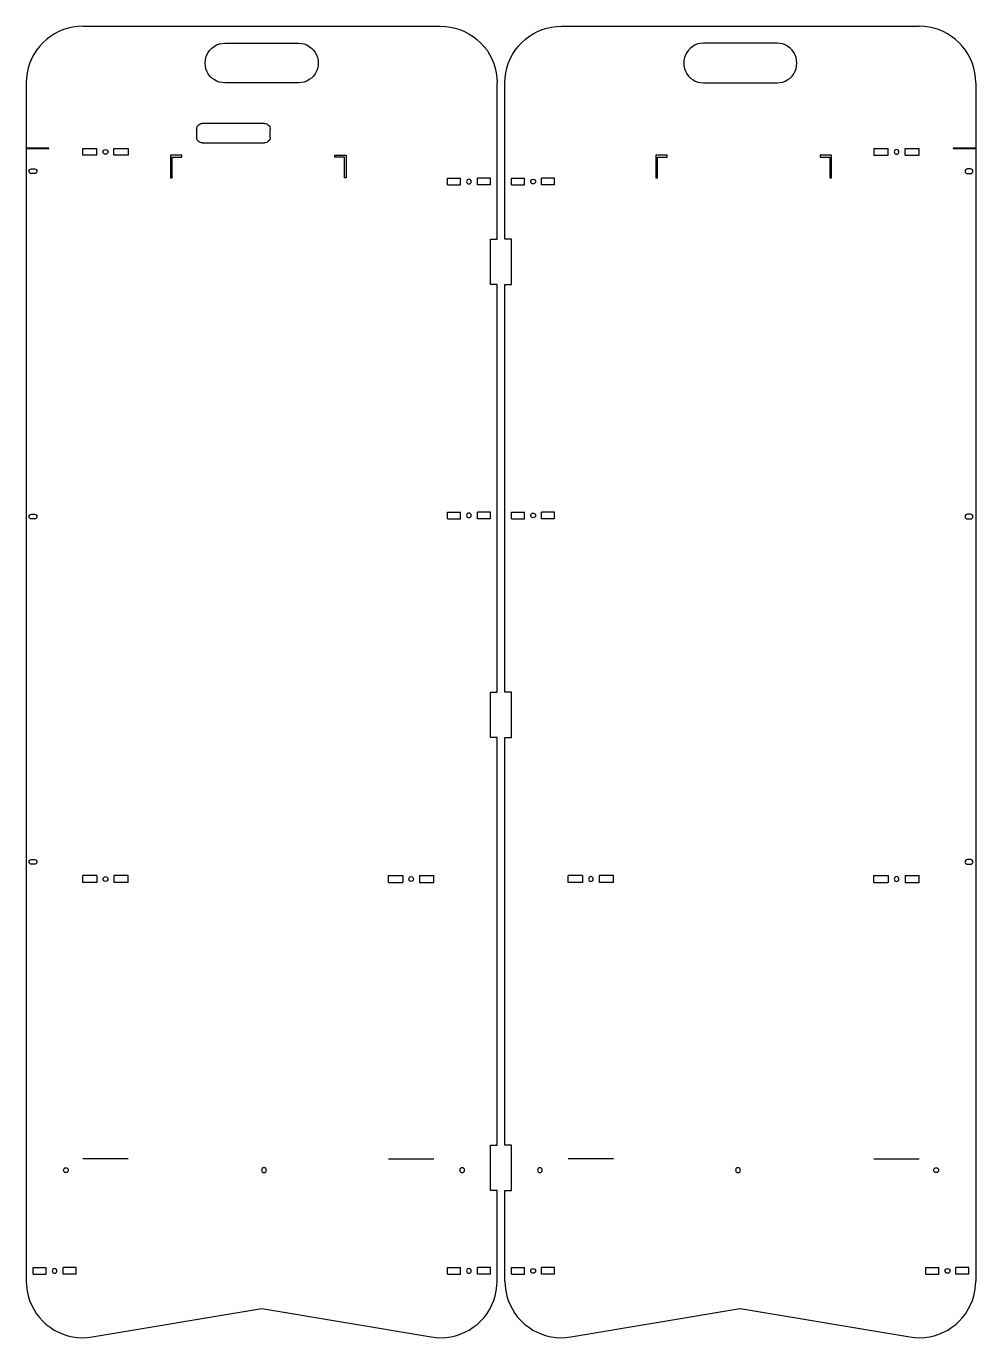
# Model space of a CAD drawing. Extents: x 233 to 3046, y 2334 to 3838.
# Drawn here: x 2207 to 3046, y 2680 to 3838 of the extents above; entities that cross this region are included whole.
import ezdxf

# ---------------------------------------------------------------- set-up
doc = ezdxf.new("R2010")
doc.units = 0
doc.layers.add('LAYER_1', color=7, linetype='CONTINUOUS')

msp = doc.modelspace()

# ---------------------------------------------------------------- linework, layer by layer
at = {"layer": 'LAYER_1', "color": 7}
for points in [[(2256.9, 3838), (2252.5, 3837.8), (2248.2, 3837.2), (2244, 3836.3), (2239.8, 3835), (2235.8, 3833.3), (2231.9, 3831.3), (2228.2, 3828.9), (2224.8, 3826.3), (2221.6, 3823.3), (2218.6, 3820.1), (2216, 3816.7), (2213.6, 3813), (2211.6, 3809.1), (2209.9, 3805.1), (2208.6, 3800.9), (2207.7, 3796.7), (2207.1, 3792.4), (2206.9, 3788)], [(2256.9, 3838), (2572.9, 3838)], [(2572.9, 3838), (2577.3, 3837.8), (2581.6, 3837.2), (2585.8, 3836.3), (2590, 3835), (2594, 3833.3), (2597.9, 3831.3), (2601.6, 3828.9), (2605, 3826.3), (2608.2, 3823.3), (2611.2, 3820.1), (2613.9, 3816.7), (2616.2, 3813), (2618.2, 3809.1), (2619.9, 3805.1), (2621.2, 3800.9), (2622.1, 3796.7), (2622.7, 3792.4), (2622.9, 3788)], [(2629.6, 3788), (2629.8, 3792.4), (2630.4, 3796.7), (2631.3, 3800.9), (2632.7, 3805.1), (2634.3, 3809.1), (2636.3, 3813), (2638.7, 3816.7), (2641.3, 3820.1), (2644.3, 3823.3), (2647.5, 3826.3), (2650.9, 3828.9), (2654.6, 3831.3), (2658.5, 3833.3), (2662.5, 3835), (2666.7, 3836.3), (2670.9, 3837.2), (2675.3, 3837.8), (2679.6, 3838)], [(2679.6, 3838), (2995.6, 3838)], [(3045.6, 3788), (3045.4, 3792.4), (3044.9, 3796.7), (3043.9, 3800.9), (3042.6, 3805.1), (3040.9, 3809.1), (3038.9, 3813), (3036.6, 3816.7), (3033.9, 3820.1), (3031, 3823.3), (3027.8, 3826.3), (3024.3, 3828.9), (3020.6, 3831.3), (3016.8, 3833.3), (3012.7, 3835), (3008.6, 3836.3), (3004.3, 3837.2), (3000, 3837.8), (2995.6, 3838)], [(2382.4, 3788), (2379.9, 3788.2), (2377.5, 3788.7), (2375.1, 3789.6), (2372.9, 3790.8), (2370.9, 3792.2), (2369.2, 3794), (2367.7, 3796), (2366.5, 3798.2), (2365.6, 3800.5), (2365.1, 3803), (2364.9, 3805.5), (2365.1, 3808), (2365.6, 3810.4), (2366.5, 3812.7), (2367.7, 3814.9), (2369.2, 3816.9), (2370.9, 3818.7), (2372.9, 3820.2), (2375.1, 3821.4), (2377.5, 3822.3), (2379.9, 3822.8), (2382.4, 3823)], [(2382.4, 3823), (2447.4, 3823)], [(2447.4, 3823), (2449.9, 3822.8), (2452.4, 3822.3), (2454.7, 3821.4), (2456.9, 3820.2), (2458.9, 3818.7), (2460.6, 3816.9), (2462.1, 3814.9), (2463.3, 3812.7), (2464.2, 3810.4), (2464.7, 3808), (2464.9, 3805.5), (2464.7, 3803), (2464.2, 3800.5), (2463.3, 3798.2), (2462.1, 3796), (2460.6, 3794), (2458.9, 3792.2), (2456.9, 3790.8), (2454.7, 3789.6), (2452.4, 3788.7), (2449.9, 3788.2), (2447.4, 3788)], [(2805.1, 3823), (2802.6, 3822.8), (2800.2, 3822.3), (2797.9, 3821.4), (2795.7, 3820.2), (2793.7, 3818.7), (2791.9, 3816.9), (2790.4, 3814.9), (2789.2, 3812.7), (2788.3, 3810.4), (2787.8, 3808), (2787.6, 3805.5), (2787.8, 3803), (2788.3, 3800.5), (2789.2, 3798.2), (2790.4, 3796), (2791.9, 3794), (2793.7, 3792.2), (2795.7, 3790.8), (2797.9, 3789.6), (2800.2, 3788.7), (2802.6, 3788.2), (2805.1, 3788)], [(2870.1, 3823), (2805.1, 3823)], [(2870.1, 3788), (2872.6, 3788.2), (2875.1, 3788.7), (2877.4, 3789.6), (2879.6, 3790.8), (2881.6, 3792.2), (2883.3, 3794), (2884.9, 3796), (2886.1, 3798.2), (2886.9, 3800.5), (2887.4, 3803), (2887.6, 3805.5), (2887.4, 3808), (2886.9, 3810.4), (2886.1, 3812.7), (2884.9, 3814.9), (2883.3, 3816.9), (2881.6, 3818.7), (2879.6, 3820.2), (2877.4, 3821.4), (2875.1, 3822.3), (2872.6, 3822.8), (2870.1, 3823)], [(2206.9, 3788), (2206.9, 3730.2)], [(2447.4, 3788), (2382.4, 3788)], [(2622.9, 3650), (2622.9, 3788)], [(2629.6, 3650), (2629.6, 3788)], [(2805.1, 3788), (2870.1, 3788)], [(3045.6, 3788), (3045.6, 3730.2)], [(2357.4, 3747.1), (2357.5, 3748), (2357.8, 3749), (2358.2, 3749.9), (2358.8, 3750.6), (2359.6, 3751.3), (2360.5, 3751.7), (2361.4, 3752), (2362.4, 3752.1)], [(2417.4, 3752.1), (2362.4, 3752.1)], [(2417.4, 3752.1), (2418.3, 3752), (2419.3, 3751.7), (2420.1, 3751.3), (2420.9, 3750.6), (2421.6, 3749.9), (2422, 3749), (2422.3, 3748), (2422.4, 3747.1)], [(2357.4, 3747.1), (2357.4, 3740)], [(2422.4, 3740), (2422.4, 3747.1)], [(2206.9, 3730.2), (2206.9, 3730)], [(2226.9, 3730.2), (2206.9, 3730.2)], [(2206.9, 3730), (2226.9, 3730)], [(2206.9, 3730), (2206.9, 2730)], [(2226.9, 3730), (2226.9, 3730.2)], [(2256.9, 3730), (2269.4, 3730)], [(2256.9, 3724), (2256.9, 3730)], [(2269.4, 3724), (2269.4, 3730)], [(2274.8, 3727), (2275, 3727.8), (2275.4, 3728.5), (2276.1, 3728.9), (2276.9, 3729.1), (2277.7, 3728.9), (2278.4, 3728.5), (2278.9, 3727.8), (2279, 3727), (2278.9, 3726.2), (2278.4, 3725.5), (2277.7, 3725), (2276.9, 3724.9), (2276.1, 3725), (2275.4, 3725.5), (2275, 3726.2), (2274.8, 3727)], [(2284.4, 3730), (2296.9, 3730)], [(2284.4, 3724), (2284.4, 3730)], [(2296.9, 3730), (2296.9, 3724)], [(2362.4, 3735), (2361.4, 3735.1), (2360.5, 3735.4), (2359.6, 3735.8), (2358.8, 3736.4), (2358.2, 3737.2), (2357.8, 3738.1), (2357.5, 3739), (2357.4, 3740)], [(2362.4, 3735), (2417.4, 3735)], [(2422.4, 3740), (2422.3, 3739), (2422, 3738.1), (2421.6, 3737.2), (2420.9, 3736.4), (2420.1, 3735.8), (2419.3, 3735.4), (2418.3, 3735.1), (2417.4, 3735)], [(2955.6, 3730), (2955.6, 3724)], [(2955.6, 3730), (2968.1, 3730)], [(2968.1, 3724), (2968.1, 3730)], [(2977.7, 3727), (2977.6, 3727.8), (2977.1, 3728.5), (2976.4, 3728.9), (2975.6, 3729.1), (2974.8, 3728.9), (2974.1, 3728.5), (2973.7, 3727.8), (2973.5, 3727), (2973.7, 3726.2), (2974.1, 3725.5), (2974.8, 3725), (2975.6, 3724.9), (2976.4, 3725), (2977.1, 3725.5), (2977.6, 3726.2), (2977.7, 3727)], [(2983.1, 3724), (2983.1, 3730)], [(2983.1, 3730), (2995.6, 3730)], [(2995.6, 3724), (2995.6, 3730)], [(3045.6, 3730.2), (3025.6, 3730.2)], [(3025.6, 3730.2), (3025.6, 3730)], [(3025.6, 3730), (3045.6, 3730)], [(3045.6, 3730), (3045.6, 3730.2)], [(3045.6, 3730), (3045.6, 2730)], [(2269.4, 3724), (2256.9, 3724)], [(2296.9, 3724), (2284.4, 3724)], [(2344.4, 3724), (2334.4, 3724)], [(2334.4, 3724), (2334.4, 3704)], [(2335.9, 3722.5), (2344.4, 3722.5)], [(2335.9, 3704), (2335.9, 3722.5)], [(2344.4, 3722.5), (2344.4, 3724)], [(2479.4, 3722.5), (2479.4, 3724)], [(2479.4, 3724), (2489.4, 3724)], [(2487.9, 3722.5), (2479.4, 3722.5)], [(2487.9, 3704), (2487.9, 3722.5)], [(2489.4, 3724), (2489.4, 3704)], [(2773.1, 3724), (2763.1, 3724)], [(2763.1, 3724), (2763.1, 3704)], [(2764.6, 3722.5), (2773.1, 3722.5)], [(2764.6, 3704), (2764.6, 3722.5)], [(2773.1, 3722.5), (2773.1, 3724)], [(2918.1, 3724), (2908.1, 3724)], [(2908.1, 3724), (2908.1, 3722.5)], [(2908.1, 3722.5), (2916.6, 3722.5)], [(2916.6, 3722.5), (2916.6, 3704)], [(2918.1, 3704), (2918.1, 3724)], [(2955.6, 3724), (2968.1, 3724)], [(2983.1, 3724), (2995.6, 3724)], [(2211.5, 3707.8), (2210.7, 3707.9), (2210, 3708.4), (2209.6, 3709.1), (2209.4, 3709.9), (2209.6, 3710.7), (2210, 3711.4), (2210.7, 3711.8), (2211.5, 3712)], [(2211.5, 3712), (2214.3, 3712)], [(2214.3, 3707.8), (2211.5, 3707.8)], [(2214.3, 3712), (2215.1, 3711.8), (2215.8, 3711.4), (2216.2, 3710.7), (2216.4, 3709.9), (2216.2, 3709.1), (2215.8, 3708.4), (2215.1, 3707.9), (2214.3, 3707.8)], [(3038.2, 3712), (3037.4, 3711.8), (3036.7, 3711.4), (3036.3, 3710.7), (3036.1, 3709.9), (3036.3, 3709.1), (3036.7, 3708.4), (3037.4, 3707.9), (3038.2, 3707.8)], [(3041, 3712), (3038.2, 3712)], [(3038.2, 3707.8), (3041, 3707.8)], [(3041, 3707.8), (3041.8, 3707.9), (3042.5, 3708.4), (3043, 3709.1), (3043.1, 3709.9), (3043, 3710.7), (3042.5, 3711.4), (3041.8, 3711.8), (3041, 3712)], [(2334.4, 3704), (2335.9, 3704)], [(2489.4, 3704), (2487.9, 3704)], [(2578.9, 3697.8), (2578.9, 3703.8)], [(2578.9, 3703.8), (2590.4, 3703.8)], [(2578.9, 3697.8), (2590.4, 3697.8)], [(2590.4, 3697.8), (2590.4, 3703.8)], [(2600, 3700.8), (2599.8, 3701.6), (2599.4, 3702.3), (2598.7, 3702.7), (2597.9, 3702.9), (2597.1, 3702.7), (2596.4, 3702.3), (2596, 3701.6), (2595.8, 3700.8), (2596, 3700), (2596.4, 3699.3), (2597.1, 3698.8), (2597.9, 3698.7), (2598.7, 3698.8), (2599.4, 3699.3), (2599.8, 3700), (2600, 3700.8)], [(2605.4, 3697.8), (2605.4, 3703.8)], [(2616.9, 3703.8), (2605.4, 3703.8)], [(2616.9, 3697.8), (2605.4, 3697.8)], [(2616.9, 3697.8), (2616.9, 3703.8)], [(2635.6, 3697.8), (2635.6, 3703.8)], [(2635.6, 3703.8), (2647.1, 3703.8)], [(2635.6, 3697.8), (2647.1, 3697.8)], [(2647.1, 3697.8), (2647.1, 3703.8)], [(2652.5, 3700.8), (2652.7, 3701.6), (2653.2, 3702.3), (2653.8, 3702.7), (2654.6, 3702.9), (2655.4, 3702.7), (2656.1, 3702.3), (2656.6, 3701.6), (2656.7, 3700.8), (2656.6, 3700), (2656.1, 3699.3), (2655.4, 3698.8), (2654.6, 3698.7), (2653.8, 3698.8), (2653.2, 3699.3), (2652.7, 3700), (2652.5, 3700.8)], [(2662.1, 3697.8), (2662.1, 3703.8)], [(2673.6, 3703.8), (2662.1, 3703.8)], [(2673.6, 3697.8), (2662.1, 3697.8)], [(2673.6, 3697.8), (2673.6, 3703.8)], [(2763.1, 3704), (2764.6, 3704)], [(2916.6, 3704), (2918.1, 3704)], [(2616.9, 3610), (2616.9, 3650)], [(2616.9, 3650), (2622.9, 3650)], [(2635.6, 3650), (2629.6, 3650)], [(2635.6, 3610), (2635.6, 3650)], [(2622.9, 3610), (2616.9, 3610)], [(2622.9, 3250), (2622.9, 3610)], [(2629.6, 3610), (2635.6, 3610)], [(2629.6, 3250), (2629.6, 3610)], [(2211.5, 3402.9), (2210.7, 3403), (2210, 3403.5), (2209.6, 3404.2), (2209.4, 3405), (2209.6, 3405.8), (2210, 3406.5), (2210.7, 3406.9), (2211.5, 3407.1)], [(2211.5, 3407.1), (2214.3, 3407.1)], [(2214.3, 3407.1), (2215.1, 3406.9), (2215.8, 3406.5), (2216.2, 3405.8), (2216.4, 3405), (2216.2, 3404.2), (2215.8, 3403.5), (2215.1, 3403), (2214.3, 3402.9)], [(2578.9, 3403), (2578.9, 3409)], [(2578.9, 3409), (2590.4, 3409)], [(2590.4, 3403), (2590.4, 3409)], [(2600, 3406), (2599.8, 3406.8), (2599.4, 3407.5), (2598.7, 3407.9), (2597.9, 3408.1), (2597.1, 3407.9), (2596.4, 3407.5), (2596, 3406.8), (2595.8, 3406), (2596, 3405.2), (2596.4, 3404.5), (2597.1, 3404.1), (2597.9, 3403.9), (2598.7, 3404.1), (2599.4, 3404.5), (2599.8, 3405.2), (2600, 3406)], [(2605.4, 3403), (2605.4, 3409)], [(2616.9, 3409), (2605.4, 3409)], [(2616.9, 3403), (2616.9, 3409)], [(2635.6, 3403), (2635.6, 3409)], [(2635.6, 3409), (2647.1, 3409)], [(2647.1, 3403), (2647.1, 3409)], [(2652.5, 3406), (2652.7, 3406.8), (2653.2, 3407.5), (2653.8, 3407.9), (2654.6, 3408.1), (2655.4, 3407.9), (2656.1, 3407.5), (2656.6, 3406.8), (2656.7, 3406), (2656.6, 3405.2), (2656.1, 3404.5), (2655.4, 3404.1), (2654.6, 3403.9), (2653.8, 3404.1), (2653.2, 3404.5), (2652.7, 3405.2), (2652.5, 3406)], [(2662.1, 3403), (2662.1, 3409)], [(2673.6, 3409), (2662.1, 3409)], [(2673.6, 3403), (2673.6, 3409)], [(3038.2, 3407.1), (3037.4, 3406.9), (3036.7, 3406.5), (3036.3, 3405.8), (3036.1, 3405), (3036.3, 3404.2), (3036.7, 3403.5), (3037.4, 3403), (3038.2, 3402.9)], [(3041, 3407.1), (3038.2, 3407.1)], [(3041, 3402.9), (3041.8, 3403), (3042.5, 3403.5), (3043, 3404.2), (3043.1, 3405), (3043, 3405.8), (3042.5, 3406.5), (3041.8, 3406.9), (3041, 3407.1)], [(2214.3, 3402.9), (2211.5, 3402.9)], [(2578.9, 3403), (2590.4, 3403)], [(2616.9, 3403), (2605.4, 3403)], [(2635.6, 3403), (2647.1, 3403)], [(2673.6, 3403), (2662.1, 3403)], [(3038.2, 3402.9), (3041, 3402.9)], [(2616.9, 3210), (2616.9, 3250)], [(2616.9, 3250), (2622.9, 3250)], [(2635.6, 3250), (2629.6, 3250)], [(2635.6, 3210), (2635.6, 3250)], [(2622.9, 3210), (2616.9, 3210)], [(2622.9, 2850), (2622.9, 3210)], [(2629.6, 3210), (2635.6, 3210)], [(2629.6, 2850), (2629.6, 3210)], [(2211.5, 3098), (2210.7, 3098.2), (2210, 3098.6), (2209.6, 3099.3), (2209.4, 3100.1), (2209.6, 3100.9), (2210, 3101.6), (2210.7, 3102), (2211.5, 3102.2)], [(2211.5, 3102.2), (2214.3, 3102.2)], [(2214.3, 3098), (2211.5, 3098)], [(2214.3, 3102.2), (2215.1, 3102), (2215.8, 3101.6), (2216.2, 3100.9), (2216.4, 3100.1), (2216.2, 3099.3), (2215.8, 3098.6), (2215.1, 3098.2), (2214.3, 3098)], [(3038.2, 3102.2), (3037.4, 3102), (3036.7, 3101.6), (3036.3, 3100.9), (3036.1, 3100.1), (3036.3, 3099.3), (3036.7, 3098.6), (3037.4, 3098.2), (3038.2, 3098)], [(3041, 3102.2), (3038.2, 3102.2)], [(3038.2, 3098), (3041, 3098)], [(3041, 3098), (3041.8, 3098.2), (3042.5, 3098.6), (3043, 3099.3), (3043.1, 3100.1), (3043, 3100.9), (3042.5, 3101.6), (3041.8, 3102), (3041, 3102.2)], [(2269.4, 3088), (2256.9, 3088)], [(2256.9, 3082), (2256.9, 3088)], [(2269.4, 3082), (2256.9, 3082)], [(2269.4, 3088), (2269.4, 3082)], [(2274.8, 3085), (2275, 3085.8), (2275.4, 3086.5), (2276.1, 3086.9), (2276.9, 3087.1), (2277.7, 3086.9), (2278.4, 3086.5), (2278.9, 3085.8), (2279, 3085), (2278.9, 3084.2), (2278.4, 3083.5), (2277.7, 3083.1), (2276.9, 3082.9), (2276.1, 3083.1), (2275.4, 3083.5), (2275, 3084.2), (2274.8, 3085)], [(2284.4, 3088), (2284.4, 3082)], [(2296.9, 3088), (2284.4, 3088)], [(2296.9, 3082), (2284.4, 3082)], [(2296.9, 3082), (2296.9, 3088)], [(2526.9, 3082), (2526.9, 3088)], [(2526.9, 3088), (2539.4, 3088)], [(2526.9, 3082), (2539.4, 3082)], [(2539.4, 3088), (2539.4, 3082)], [(2544.8, 3085), (2545, 3085.8), (2545.4, 3086.5), (2546.1, 3086.9), (2546.9, 3087.1), (2547.7, 3086.9), (2548.4, 3086.5), (2548.8, 3085.8), (2549, 3085), (2548.8, 3084.2), (2548.4, 3083.5), (2547.7, 3083.1), (2546.9, 3082.9), (2546.1, 3083.1), (2545.4, 3083.5), (2545, 3084.2), (2544.8, 3085)], [(2554.4, 3088), (2554.4, 3082)], [(2554.4, 3088), (2566.9, 3088)], [(2554.4, 3082), (2566.9, 3082)], [(2566.9, 3082), (2566.9, 3088)], [(2698.1, 3088), (2685.6, 3088)], [(2685.6, 3082), (2685.6, 3088)], [(2698.1, 3082), (2685.6, 3082)], [(2698.1, 3088), (2698.1, 3082)], [(2707.7, 3085), (2707.6, 3085.8), (2707.1, 3086.5), (2706.4, 3086.9), (2705.6, 3087.1), (2704.8, 3086.9), (2704.1, 3086.5), (2703.7, 3085.8), (2703.5, 3085), (2703.7, 3084.2), (2704.1, 3083.5), (2704.8, 3083.1), (2705.6, 3082.9), (2706.4, 3083.1), (2707.1, 3083.5), (2707.6, 3084.2), (2707.7, 3085)], [(2725.6, 3088), (2713.1, 3088)], [(2713.1, 3088), (2713.1, 3082)], [(2725.6, 3082), (2713.1, 3082)], [(2725.6, 3082), (2725.6, 3088)], [(2955.6, 3088), (2968.1, 3088)], [(2955.6, 3082), (2955.6, 3088)], [(2955.6, 3082), (2968.1, 3082)], [(2968.1, 3088), (2968.1, 3082)], [(2977.7, 3085), (2977.6, 3085.8), (2977.1, 3086.5), (2976.4, 3086.9), (2975.6, 3087.1), (2974.8, 3086.9), (2974.1, 3086.5), (2973.7, 3085.8), (2973.5, 3085), (2973.7, 3084.2), (2974.1, 3083.5), (2974.8, 3083.1), (2975.6, 3082.9), (2976.4, 3083.1), (2977.1, 3083.5), (2977.6, 3084.2), (2977.7, 3085)], [(2983.1, 3088), (2983.1, 3082)], [(2983.1, 3088), (2995.6, 3088)], [(2983.1, 3082), (2995.6, 3082)], [(2995.6, 3082), (2995.6, 3088)], [(2616.9, 2810), (2616.9, 2850)], [(2616.9, 2850), (2622.9, 2850)], [(2635.6, 2850), (2629.6, 2850)], [(2635.6, 2810), (2635.6, 2850)], [(2296.9, 2838), (2256.9, 2838)], [(2256.9, 2838), (2256.9, 2838)], [(2296.9, 2838), (2256.9, 2838)], [(2296.9, 2838), (2296.9, 2838)], [(2526.9, 2838), (2566.9, 2838)], [(2526.9, 2838), (2526.9, 2838)], [(2526.9, 2838), (2566.9, 2838)], [(2566.9, 2838), (2566.9, 2838)], [(2725.6, 2838), (2685.6, 2838)], [(2685.6, 2838), (2685.6, 2838)], [(2725.6, 2838), (2685.6, 2838)], [(2725.6, 2838), (2725.6, 2838)], [(2955.6, 2838), (2995.6, 2838)], [(2955.6, 2838), (2955.6, 2838)], [(2955.6, 2838), (2995.6, 2838)], [(2995.6, 2838), (2995.6, 2838)], [(2239.8, 2828), (2240, 2828.8), (2240.4, 2829.4), (2241.1, 2829.9), (2241.9, 2830.1), (2242.7, 2829.9), (2243.4, 2829.4), (2243.9, 2828.8), (2244, 2828), (2243.9, 2827.2), (2243.4, 2826.5), (2242.7, 2826), (2241.9, 2825.9), (2241.1, 2826), (2240.4, 2826.5), (2240, 2827.2), (2239.8, 2828)], [(2414.8, 2828), (2415, 2827.2), (2415.4, 2826.5), (2416.1, 2826), (2416.9, 2825.9), (2417.7, 2826), (2418.4, 2826.5), (2418.8, 2827.2), (2419, 2828), (2418.8, 2828.8), (2418.4, 2829.4), (2417.7, 2829.9), (2416.9, 2830.1), (2416.1, 2829.9), (2415.4, 2829.4), (2415, 2828.8), (2414.8, 2828)], [(2589.8, 2828), (2590, 2827.2), (2590.4, 2826.5), (2591.1, 2826), (2591.9, 2825.9), (2592.7, 2826), (2593.4, 2826.5), (2593.9, 2827.2), (2594, 2828), (2593.9, 2828.8), (2593.4, 2829.4), (2592.7, 2829.9), (2591.9, 2830.1), (2591.1, 2829.9), (2590.4, 2829.4), (2590, 2828.8), (2589.8, 2828)], [(2662.7, 2828), (2662.6, 2828.8), (2662.1, 2829.4), (2661.4, 2829.9), (2660.6, 2830.1), (2659.8, 2829.9), (2659.2, 2829.4), (2658.7, 2828.8), (2658.5, 2828), (2658.7, 2827.2), (2659.2, 2826.5), (2659.8, 2826), (2660.6, 2825.9), (2661.4, 2826), (2662.1, 2826.5), (2662.6, 2827.2), (2662.7, 2828)], [(2837.7, 2828), (2837.6, 2828.8), (2837.1, 2829.4), (2836.4, 2829.9), (2835.6, 2830.1), (2834.8, 2829.9), (2834.1, 2829.4), (2833.7, 2828.8), (2833.5, 2828), (2833.7, 2827.2), (2834.1, 2826.5), (2834.8, 2826), (2835.6, 2825.9), (2836.4, 2826), (2837.1, 2826.5), (2837.6, 2827.2), (2837.7, 2828)], [(3012.7, 2828), (3012.6, 2827.2), (3012.1, 2826.5), (3011.4, 2826), (3010.6, 2825.9), (3009.8, 2826), (3009.1, 2826.5), (3008.7, 2827.2), (3008.5, 2828), (3008.7, 2828.8), (3009.1, 2829.4), (3009.8, 2829.9), (3010.6, 2830.1), (3011.4, 2829.9), (3012.1, 2829.4), (3012.6, 2828.8), (3012.7, 2828)], [(2622.9, 2810), (2616.9, 2810)], [(2622.9, 2730), (2622.9, 2810)], [(2629.6, 2810), (2635.6, 2810)], [(2629.6, 2730), (2629.6, 2810)], [(2212.9, 2736), (2212.9, 2742)], [(2212.9, 2742), (2224.4, 2742)], [(2212.9, 2736), (2224.4, 2736)], [(2224.4, 2736), (2224.4, 2742)], [(2234, 2739), (2233.8, 2739.8), (2233.4, 2740.5), (2232.7, 2740.9), (2231.9, 2741.1), (2231.1, 2740.9), (2230.4, 2740.5), (2230, 2739.8), (2229.8, 2739), (2230, 2738.2), (2230.4, 2737.5), (2231.1, 2737.1), (2231.9, 2736.9), (2232.7, 2737.1), (2233.4, 2737.5), (2233.8, 2738.2), (2234, 2739)], [(2239.4, 2736), (2239.4, 2742)], [(2250.9, 2742), (2239.4, 2742)], [(2250.9, 2736), (2239.4, 2736)], [(2250.9, 2736), (2250.9, 2742)], [(2578.9, 2736), (2578.9, 2742)], [(2578.9, 2742), (2590.4, 2742)], [(2578.9, 2736), (2590.4, 2736)], [(2590.4, 2736), (2590.4, 2742)], [(2600, 2739), (2599.8, 2739.8), (2599.4, 2740.5), (2598.7, 2740.9), (2597.9, 2741.1), (2597.1, 2740.9), (2596.4, 2740.5), (2596, 2739.8), (2595.8, 2739), (2596, 2738.2), (2596.4, 2737.5), (2597.1, 2737.1), (2597.9, 2736.9), (2598.7, 2737.1), (2599.4, 2737.5), (2599.8, 2738.2), (2600, 2739)], [(2616.9, 2742), (2605.4, 2742)], [(2605.4, 2736), (2605.4, 2742)], [(2616.9, 2736), (2605.4, 2736)], [(2616.9, 2736), (2616.9, 2742)], [(2635.6, 2736), (2635.6, 2742)], [(2635.6, 2742), (2647.1, 2742)], [(2635.6, 2736), (2647.1, 2736)], [(2647.1, 2736), (2647.1, 2742)], [(2652.5, 2739), (2652.7, 2739.8), (2653.2, 2740.5), (2653.8, 2740.9), (2654.6, 2741.1), (2655.4, 2740.9), (2656.1, 2740.5), (2656.6, 2739.8), (2656.7, 2739), (2656.6, 2738.2), (2656.1, 2737.5), (2655.4, 2737.1), (2654.6, 2736.9), (2653.8, 2737.1), (2653.2, 2737.5), (2652.7, 2738.2), (2652.5, 2739)], [(2662.1, 2736), (2662.1, 2742)], [(2673.6, 2742), (2662.1, 2742)], [(2673.6, 2736), (2662.1, 2736)], [(2673.6, 2736), (2673.6, 2742)], [(3001.6, 2742), (3013.1, 2742)], [(3001.6, 2736), (3001.6, 2742)], [(3001.6, 2736), (3013.1, 2736)], [(3013.1, 2736), (3013.1, 2742)], [(3018.5, 2739), (3018.7, 2739.8), (3019.1, 2740.5), (3019.8, 2740.9), (3020.6, 2741.1), (3021.4, 2740.9), (3022.1, 2740.5), (3022.6, 2739.8), (3022.7, 2739), (3022.6, 2738.2), (3022.1, 2737.5), (3021.4, 2737.1), (3020.6, 2736.9), (3019.8, 2737.1), (3019.1, 2737.5), (3018.7, 2738.2), (3018.5, 2739)], [(3028.1, 2736), (3028.1, 2742)], [(3039.6, 2742), (3028.1, 2742)], [(3039.6, 2736), (3028.1, 2736)], [(3039.6, 2736), (3039.6, 2742)], [(2206.9, 2730), (2207.1, 2725.7), (2207.7, 2721.4), (2208.6, 2717.1), (2209.9, 2713), (2211.5, 2709), (2213.5, 2705.1), (2215.8, 2701.4), (2218.5, 2698), (2221.4, 2694.8), (2224.6, 2691.8), (2228, 2689.2), (2231.7, 2686.8), (2235.5, 2684.8), (2239.5, 2683.1), (2243.6, 2681.8), (2247.8, 2680.8), (2252.2, 2680.2), (2256.5, 2680), (2260.8, 2680.2), (2265.1, 2680.7)], [(2564.7, 2680.7), (2569, 2680.2), (2573.3, 2680), (2577.7, 2680.2), (2582, 2680.8), (2586.2, 2681.8), (2590.3, 2683.1), (2594.3, 2684.8), (2598.2, 2686.8), (2601.8, 2689.2), (2605.2, 2691.8), (2608.4, 2694.8), (2611.3, 2698), (2614, 2701.4), (2616.3, 2705.1), (2618.3, 2709), (2619.9, 2713), (2621.2, 2717.1), (2622.1, 2721.4), (2622.7, 2725.7), (2622.9, 2730)], [(2629.6, 2730), (2629.8, 2725.7), (2630.4, 2721.4), (2631.3, 2717.1), (2632.6, 2713), (2634.3, 2709), (2636.3, 2705.1), (2638.6, 2701.4), (2641.2, 2698), (2644.1, 2694.8), (2647.3, 2691.8), (2650.8, 2689.2), (2654.4, 2686.8), (2658.2, 2684.8), (2662.2, 2683.1), (2666.3, 2681.8), (2670.6, 2680.8), (2674.9, 2680.2), (2679.2, 2680), (2683.6, 2680.2), (2687.9, 2680.7)], [(2987.4, 2680.7), (2991.7, 2680.2), (2996.1, 2680), (3000.4, 2680.2), (3004.7, 2680.8), (3008.9, 2681.8), (3013, 2683.1), (3017, 2684.8), (3020.9, 2686.8), (3024.5, 2689.2), (3027.9, 2691.8), (3031.1, 2694.8), (3034, 2698), (3036.7, 2701.4), (3039, 2705.1), (3041, 2709), (3042.7, 2713), (3043.9, 2717.1), (3044.9, 2721.4), (3045.4, 2725.7), (3045.6, 2730)], [(2265.1, 2680.7), (2414.9, 2705.7)], [(2414.9, 2705.7), (2564.7, 2680.7)], [(2687.9, 2680.7), (2837.6, 2705.7)], [(2837.6, 2705.7), (2987.4, 2680.7)]]:
    msp.add_lwpolyline(points, dxfattribs=at)

doc.saveas('drawing.dxf')
